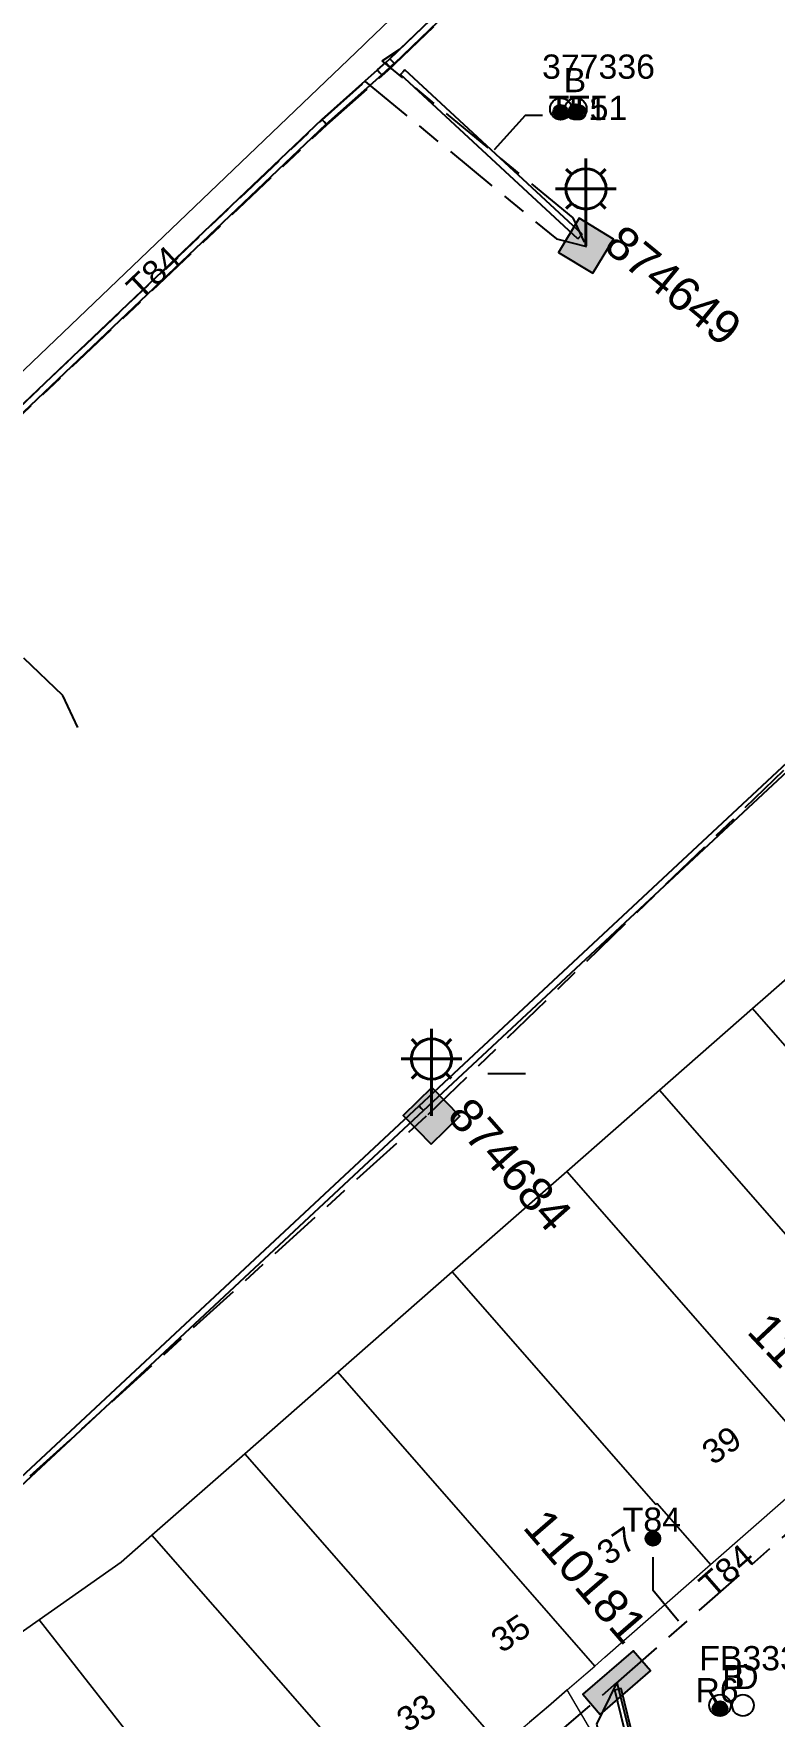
# Model space of a CAD drawing. Header units: metres. Extents: x 289087 to 291245, y 6227587 to 6229773.
# Drawn here: x 290160.7 to 290215.8, y 6228631.8 to 6228756.8 of the extents above; entities that cross this region are included whole.
import ezdxf
from ezdxf.enums import TextEntityAlignment as Align

# ---------------------------------------------------------------- set-up
doc = ezdxf.new("R2010")
doc.units = ezdxf.units.M
doc.linetypes.add('Cable Exist UG', pattern=[8.2, 4, -1.2, 1.8, -1.2])
for name, color, linetype in [('_User Ducts Config', 7, 'Continuous'), ('Duct_SP_EXT', 7, 'Continuous'), ('Equip_SP_SL_EXT', 7, 'Continuous'), ('Mains_LV_EXT', 7, 'Continuous'), ('Mains_LV_SL_EXT', 7, 'Continuous'), ('Mains_SL_EXT', 7, 'Continuous'), ('Notes', 7, 'Continuous'), ('SupportsUG_SP_LV_EXT', 7, 'Continuous'), ('SupportsUG_SP_LV_SL_EXT', 7, 'Continuous')]:
    doc.layers.add(name, color=color, linetype=linetype)
doc.layers.add('Cadastre Land Parcels_SP_EXT', color=9, linetype='Continuous', lineweight=5)
doc.layers.add('Cadastre Roads_SP_EXT', color=9, linetype='Continuous', lineweight=5)
doc.styles.add('COLUMN_LABEL', font='arial.ttf')
doc.styles.add('iecARIAL', font='arial.ttf', dxfattribs={"height": 2})
doc.styles.add('POLE_LABEL', font='arial.ttf')
doc.styles.get("Standard").update_dxf_attribs({"font": 'arial.ttf'})

# ---------------------------------------------------------------- blocks, each defined once
blk = doc.blocks.new('COLUMN_EXT')
blk.add_hatch(color=256).paths.add_polyline_path([(-1.49, 1.48), (-1.49, -1.49), (1.48, -1.49), (1.48, 1.48)])
blk.add_lwpolyline([(-1.49, -1.49), (1.48, -1.49), (1.48, 1.48), (-1.49, 1.48)], close=True)
for tag, height, style, flags, p in [('ASSET_NUM', 2.5, 'COLUMN_LABEL', 8, (2, 2)), ('STRUCTURE_PLANT_NUMBER', 0.2, 'POLE_LABEL', 9, (1.81, 0.03)), ('STREET_CODE', 0.2, 'COLUMN_LABEL', 9, (1.81, -0.2))]:
    blk.add_attdef(tag, text='', height=height, dxfattribs=dict(style=style, flags=flags)).set_placement(p, align=Align.MIDDLE_LEFT)
at = {"flags": 9}
for tag, p in [('COLUMN_TYPE', (1.81, -0.4)), ('OWNED_BY', (1.81, -0.6)), ('STATE', (1.81, -0.8)), ('USAGE', (1.81, -1)), ('LEGEND', (1.81, -1.2)), ('STREETNAME', (1.81, -1.6)), ('SUBURB', (1.81, -1.8)), ('LOCATION', (1.81, -1.4)), ('NOTES', (1.81, -2))]:
    blk.add_attdef(tag, text='', height=0.2, dxfattribs=at).set_placement(p, align=Align.MIDDLE_LEFT)
at = {"flags": 1}
blk.add_attdef('Z', (1.81, -2.35), '', height=0.2, dxfattribs=at)
blk = doc.blocks.new('PILLAR_EXT')
blk.add_hatch(color=256).paths.add_polyline_path([(-2.475, 0.99), (-2.475, -0.99), (2.475, -0.99), (2.475, 0.99)])
blk.add_lwpolyline([(-2.475, -0.99), (2.475, -0.99), (2.475, 0.99), (-2.475, 0.99)], close=True)
at = {"style": 'iecARIAL', "flags": 8}
blk.add_attdef('ASSET_NUM', (1.5, 3.5), '', height=2.5, dxfattribs=at)
for tag, p, flags in [('OWNED_BY', (0, -0.2), 9), ('STATE', (0, -0.4), 9), ('SUPPORT_TYPE', (0, -0.6), 9), ('USAGE', (0, -0.8), 9), ('LEGEND', (0, -1), 9), ('LOCATION', (0, -1.2), 9), ('NOTES', (0, -1.4), 9), ('STREETNAME', (0, -1.8), 9), ('SUBURB', (0, -2), 1), ('PARENT', (0, -1.6), 9)]:
    blk.add_attdef(tag, p, '', height=0.2, dxfattribs=dict(flags=flags))
blk = doc.blocks.new('DUCT_EXT')
blk.add_circle((0, 0.8), 0.8)
at = {"flags": 1}
blk.add_attdef('Z', (0, 0), '', height=0.2, dxfattribs=at)
at = {"flags": 9}
for tag, p in [('DUCT_CODE', (0, 0)), ('XSECT_TYPE', (0, -0.2)), ('STATE', (0, -0.6)), ('FB_REFERENCE', (0, -0.4)), ('NOTES', (0, -0.8))]:
    blk.add_attdef(tag, text='', height=0.2, dxfattribs=at).set_placement(p, align=Align.MIDDLE_LEFT)
blk = doc.blocks.new('SL_LANTERN_EXT')
at = {"lineweight": 40}
for p, q in [((0, 1.97), (0, 6.47)), ((-1.46, 5.68), (-1.06, 5.28)), ((1.46, 5.68), (1.06, 5.28)), ((-2.25, 4.22), (2.25, 4.22)), ((-1.46, 2.76), (-1.06, 3.16)), ((0, 0), (0, 2.72)), ((1.46, 2.76), (1.06, 3.16))]:
    blk.add_line(p, q, dxfattribs=at)
blk.add_circle((0, 4.22), 1.5, dxfattribs=at)
at = {"style": 'iecARIAL', "flags": 9}
blk.add_attdef('ASSET_NUM', (1.5, 1.5), '', height=2.5, dxfattribs=at)
for tag, p, height, flags in [('CONSTRUCTED_VOLTAGE', (0.98, -0.65), 0.2, 9), ('CONTROL_TYPE', (0.98, -0.85), 0.2, 9), ('LANTERN_PURPOSE', (0.98, -1.05), 0.2, 9), ('LANTERN_TYPE', (0.98, -1.25), 0.2, 9), ('NO_PHASES', (0.98, -1.45), 0.2, 9), ('LNUMBER', (2.18, -3.25), 2.5, 8), ('OPERATING_VOLTAGE', (0.98, -1.65), 0.2, 9), ('ORIENTATION', (0.98, -1.85), 0.2, 9), ('OWNED_BY', (0.98, -2.05), 0.2, 9), ('STATE', (0.98, -2.25), 0.2, 9), ('USAGE', (0.98, -2.45), 0.2, 9), ('CEXIST', (0.98, -2.65), 0.2, 9), ('CNEW', (0.98, -2.85), 0.2, 9), ('CNUMBER', (0.98, -3.05), 0.2, 9), ('CREMOVE', (0.98, -3.25), 0.2, 9), ('CREPLACE', (0.98, -3.45), 0.2, 9), ('LKINGHEIGHT', (0.98, -3.65), 0.2, 9), ('LBRACKET', (0.98, -3.85), 0.2, 9), ('LBRACKETVOCAB', (0.98, -4.05), 0.2, 9), ('LCATEGORY', (0.98, -4.25), 0.2, 9), ('LCHARGE1', (0.98, -4.45), 0.2, 9), ('LCHARGE1PERCENT', (0.98, -4.65), 0.2, 9), ('LCHARGE2', (0.98, -4.85), 0.2, 9), ('LCHARGE2PERCENT', (0.98, -5.05), 0.2, 9), ('LCHARGE3', (0.98, -5.25), 0.2, 9), ('LCHARGE3PERCENT', (0.98, -5.45), 0.2, 9), ('LEXIST', (0.98, -5.65), 0.2, 9), ('LLAMP', (0.98, -5.85), 0.2, 9), ('LLAMPVOCAB', (0.98, -6.05), 0.2, 9), ('LMAST', (0.98, -6.25), 0.2, 9), ('LMASTVOCAB', (0.98, -6.45), 0.2, 9), ('LNEW', (0.98, -6.65), 0.2, 9), ('LANTNUMBER', (0.98, -6.85), 0.2, 9), ('LOUTREACH', (0.98, -7.25), 0.2, 9), ('LOUTREACHVOCAB', (0.98, -7.45), 0.2, 9), ('LRATECODE', (0.98, -7.65), 0.2, 9), ('LREMOVE', (0.98, -7.85), 0.2, 9), ('LREPLACE', (0.98, -8.05), 0.2, 9), ('LTYPE', (0.98, -8.25), 0.2, 9), ('LTYPEVOCAB', (0.98, -8.45), 0.2, 9), ('LEGEND', (0.98, -8.65), 0.2, 9), ('LOCATION', (0.98, -8.85), 0.2, 9), ('STREETNAME', (0.98, -9.25), 0.2, 9), ('SUBURB', (0.98, -9.45), 0.2, 1), ('NOTES', (0.98, -9.05), 0.2, 9)]:
    blk.add_attdef(tag, p, '', height=height, dxfattribs=dict(flags=flags))
blk = doc.blocks.new('CABLE_LARGE_EXT')
h = blk.add_hatch(color=256)
edge = h.paths.add_edge_path()
edge.add_arc((0, 0.55), 0.55, 0, 360)
blk.add_circle((0, 0.55), 0.55)
at = {"flags": 1}
blk.add_attdef('Z', (0, 0), '', height=0.2, dxfattribs=at)
at = {"flags": 9}
for tag, p in [('COND_CODE', (0, 0)), ('STATE', (0, -0.4)), ('XSECT_SIZE', (0, -0.6)), ('FB_REFERENCE', (0, -0.2)), ('NOTES', (0, -0.8))]:
    blk.add_attdef(tag, text='', height=0.2, dxfattribs=at).set_placement(p, align=Align.MIDDLE_LEFT)

msp = doc.modelspace()

# ---------------------------------------------------------------- linework, layer by layer
at = {"layer": '_User Ducts Config'}
for points in [[(290198.52, 6228750.68), (290197.23, 6228750.68), (290194.92, 6228748.14)], [(290206.73, 6228643.61), (290206.73, 6228641.19), (290208.64, 6228638.88)]]:
    msp.add_lwpolyline(points, dxfattribs=at)
at = {"layer": 'Cadastre Land Parcels_SP_EXT', "linetype": 'Continuous'}
msp.add_lwpolyline([(290165.52, 6228883.66), (290114.05, 6228740.93), (290098.71, 6228673.26), (290128.37, 6228701.6), (290128.37, 6228701.6), (290180.71, 6228751.61), (290185.22, 6228755.92), (290185.5, 6228756.19), (290212.53, 6228782.01)], dxfattribs=at)
for points in [[(290241.75, 6228669.99), (290222.64, 6228691.81), (290215.09, 6228685.2), (290214.13, 6228684.35), (290233.23, 6228662.53), (290241.75, 6228669.99)], [(290233.23, 6228662.53), (290214.13, 6228684.35), (290207.23, 6228678.3), (290226.33, 6228656.49), (290233.23, 6228662.53)], [(290226.33, 6228656.49), (290207.23, 6228678.3), (290200.32, 6228672.25), (290219.43, 6228650.44), (290226.33, 6228656.49)], [(290216.61, 6228647.97), (290219.43, 6228650.44), (290200.32, 6228672.25), (290191.81, 6228664.79), (290206.95, 6228647.51), (290207.04, 6228647.59), (290211.01, 6228643.06), (290216.61, 6228647.97)], [(290191.81, 6228664.79), (290183.3, 6228657.34), (290202.41, 6228635.52), (290203.16, 6228636.18), (290211.01, 6228643.06), (290207.04, 6228647.59), (290206.95, 6228647.51), (290191.81, 6228664.79)], [(290196.15, 6228630.17), (290197.56, 6228631.35), (290198.96, 6228632.54), (290200.36, 6228633.74), (290201.75, 6228634.94), (290202.41, 6228635.52), (290183.3, 6228657.34), (290176.39, 6228651.29), (290195.43, 6228629.56), (290196.15, 6228630.17)], [(290189.04, 6228624.32), (290190.47, 6228625.48), (290191.9, 6228626.64), (290193.32, 6228627.81), (290194.74, 6228628.99), (290195.43, 6228629.56), (290176.39, 6228651.29), (290169.48, 6228645.23), (290188.32, 6228623.74), (290189.04, 6228624.32)], [(290186.18, 6228622.04), (290187.61, 6228623.18), (290188.32, 6228623.74), (290169.48, 6228645.23), (290167.21, 6228643.24), (290161.1, 6228638.96), (290174.99, 6228621.25), (290175.08, 6228621.33), (290178.94, 6228616.44), (290180.4, 6228617.55), (290181.85, 6228618.66), (290183.3, 6228619.78), (290184.74, 6228620.91), (290186.18, 6228622.04)], [(290161.1, 6228638.96), (290152.58, 6228632.98), (290169.22, 6228609.29), (290170.02, 6228609.86), (290171.52, 6228610.94), (290173.01, 6228612.03), (290174.5, 6228613.12), (290175.99, 6228614.22), (290177.47, 6228615.33), (290178.94, 6228616.44), (290175.08, 6228621.33), (290174.99, 6228621.25), (290161.1, 6228638.96)]]:
    msp.add_lwpolyline(points, close=True, dxfattribs=at)
at = {"layer": 'Cadastre Roads_SP_EXT', "linetype": 'Continuous'}
for points in [[(290152.58, 6228632.98), (290161.1, 6228638.96), (290167.21, 6228643.24), (290169.48, 6228645.23), (290176.39, 6228651.29), (290183.3, 6228657.34), (290191.81, 6228664.79), (290200.32, 6228672.25), (290207.23, 6228678.3), (290214.13, 6228684.35), (290215.09, 6228685.2), (290222.64, 6228691.81), (290231.15, 6228699.26), (290238.01, 6228705.28), (290244.88, 6228711.28), (290255.32, 6228720.44), (290212.53, 6228782.01), (290185.5, 6228756.19), (290185.22, 6228755.92), (290180.71, 6228751.61), (290128.37, 6228701.6)], [(290208.1, 6228620.55), (290200.36, 6228633.74), (290198.96, 6228632.54), (290197.56, 6228631.35)]]:
    msp.add_lwpolyline(points, dxfattribs=at)
at = {"layer": 'Duct_SP_EXT'}
for p, q in [((290187.18, 6228754.91), (290215.04, 6228781.63)), ((290187.51, 6228754.56), (290215.37, 6228781.29)), ((290182.12, 6228750.4), (290186.25, 6228754.07)), ((290186.25, 6228754.07), (290186.88, 6228754.62)), ((290186.25, 6228754.07), (290186.41, 6228753.89)), ((290186.25, 6228754.07), (290186.41, 6228753.89)), ((290186.57, 6228753.71), (290186.41, 6228753.89)), ((290186.57, 6228753.71), (290186.41, 6228753.89)), ((290186.57, 6228753.71), (290187.2, 6228754.27)), ((290186.88, 6228754.62), (290187.18, 6228754.91)), ((290186.88, 6228754.62), (290187.04, 6228754.44)), ((290187.2, 6228754.27), (290187.04, 6228754.44)), ((290187.18, 6228754.91), (290187.34, 6228754.73)), ((290187.2, 6228754.27), (290187.51, 6228754.56)), ((290187.51, 6228754.56), (290187.34, 6228754.73)), ((290187.97, 6228753.73), (290188.13, 6228753.91)), ((290188.29, 6228754.08), (290188.13, 6228753.91)), ((290201.48, 6228741.88), (290188.29, 6228754.08)), ((290182.45, 6228750.04), (290186.57, 6228753.71)), ((290201.15, 6228741.53), (290187.97, 6228753.73)), ((290149.15, 6228719.08), (290182.12, 6228750.4)), ((290182.12, 6228750.4), (290182.29, 6228750.22)), ((290182.45, 6228750.04), (290182.29, 6228750.22)), ((290149.48, 6228718.73), (290182.45, 6228750.04)), ((290201.15, 6228741.53), (290201.31, 6228741.7)), ((290201.48, 6228741.88), (290201.31, 6228741.7)), ((290189.35, 6228677.14), (290238.23, 6228722.71)), ((290189.67, 6228676.78), (290238.56, 6228722.35)), ((290136.02, 6228627.43), (290189.35, 6228677.14)), ((290136.35, 6228627.08), (290189.67, 6228676.78)), ((290189.35, 6228677.14), (290189.51, 6228676.96)), ((290189.35, 6228677.14), (290189.51, 6228676.96)), ((290189.67, 6228676.78), (290189.51, 6228676.96)), ((290189.67, 6228676.78), (290189.51, 6228676.96)), ((290203.9, 6228633.74), (290204.13, 6228633.8)), ((290206.38, 6228623.51), (290203.9, 6228633.74)), ((290204.36, 6228633.86), (290204.13, 6228633.8)), ((290206.85, 6228623.63), (290204.36, 6228633.86))]:
    msp.add_line(p, q, dxfattribs=at)
at = {"layer": 'Mains_LV_EXT', "linetype": 'Cable Exist UG'}
for points in [[(290127.88, 6228698.16), (290182.49, 6228750), (290187.24, 6228754.22), (290187.55, 6228754.52), (290215.62, 6228781.44), (290212.48, 6228785.02)], [(290204.01, 6228634.22), (290220.98, 6228649.14)], [(290204.03, 6228634.25), (290202.54, 6228631.2), (290205.23, 6228620.85), (290205.23, 6228620.85), (290203.65, 6228619.43), (290194.6, 6228612.06), (290186.99, 6228606.3)]]:
    msp.add_lwpolyline(points, dxfattribs=at)
msp.add_lwpolyline([(290136.43, 6228584.13), (290139.9, 6228583.78), (290139.9, 6228583.78), (290171.31, 6228605.87), (290171.31, 6228605.87, 0.000856), (290172.46, 6228606.68), (290172.46, 6228606.68), (290173.22, 6228609.75), (290173.22, 6228609.75, 0.023182), (290204.04, 6228634.29)], format="xyb", dxfattribs=at)
at = {"layer": 'Mains_LV_SL_EXT', "linetype": 'Cable Exist UG'}
msp.add_lwpolyline([(290204.05, 6228634.31), (290206.98, 6228622.36)], dxfattribs=at)
at = {"layer": 'Mains_SL_EXT', "linetype": 'Cable Exist UG'}
for points in [[(290201.65, 6228741.27), (290200.81, 6228743.08), (290200.81, 6228743.08), (290186.61, 6228754.76), (290187.92, 6228755.62), (290187.92, 6228755.62), (290213.26, 6228779.82), (290219.36, 6228773.94)], [(290163.98, 6228705.23), (290162.86, 6228707.6), (290162.86, 6228707.6), (290150.02, 6228719.92), (290152.26, 6228721.99), (290152.26, 6228721.99), (290182.15, 6228750.37), (290185.34, 6228753.21), (290199.56, 6228741.53), (290201.8, 6228740.96)], [(290190.02, 6228676.48), (290238.05, 6228722.94)], [(290136.15, 6228627.59), (290190.02, 6228676.48)]]:
    msp.add_lwpolyline(points, dxfattribs=at)
at = {"layer": 'Notes', "flags": 128}
msp.add_lwpolyline([(290194.45, 6228679.54), (290197.25, 6228679.54)], dxfattribs=at)

# ---------------------------------------------------------------- block references
at = {"layer": '_User Ducts Config'}
for name, p in [('DUCT_EXT', (290199.88, 6228750.38)), ('CABLE_LARGE_EXT', (290199.86, 6228750.37)), ('DUCT_EXT', (290201, 6228750.38)), ('CABLE_LARGE_EXT', (290200.99, 6228750.42)), ('CABLE_LARGE_EXT', (290206.73, 6228644.44)), ('DUCT_EXT', (290211.72, 6228631.8)), ('CABLE_LARGE_EXT', (290211.72, 6228631.8)), ('DUCT_EXT', (290213.42, 6228631.8))]:
    msp.add_blockref(name, p, dxfattribs=at)
at = {"layer": 'Equip_SP_SL_EXT'}
for p in [(290201.75, 6228741.02), (290190.27, 6228676.39)]:
    msp.add_blockref('SL_LANTERN_EXT', p, dxfattribs=at)
at = {"layer": 'SupportsUG_SP_LV_EXT'}
ref = msp.add_blockref('PILLAR_EXT', (290221.02, 6228649.17), dxfattribs=dict(at, rotation=43.24182878618585))
ref.add_attrib('ASSET_NUM', '110182', dxfattribs={"layer": '0', "height": 2.5, "rotation": 313.2418, "style": 'iecARIAL'}).set_placement((290222.52, 6228652.67), align=Align.MIDDLE_RIGHT)
ref = msp.add_blockref('PILLAR_EXT', (290204.04, 6228634.29), dxfattribs=dict(at, rotation=40.81787658390444))
ref.add_attrib('ASSET_NUM', '110181', dxfattribs={"layer": '0', "height": 2.5, "rotation": 310.8179, "style": 'iecARIAL'}).set_placement((290205.54, 6228637.79), align=Align.MIDDLE_RIGHT)
at = {"layer": 'SupportsUG_SP_LV_SL_EXT'}
ref = msp.add_blockref('COLUMN_EXT', (290201.75, 6228741.02), dxfattribs=dict(at, rotation=58.78159724948237))
ref.add_attrib('ASSET_NUM', '874649', dxfattribs={"layer": '0', "height": 2.5, "rotation": 320.6482, "style": 'COLUMN_LABEL'}).set_placement((290203.75, 6228741.77), align=Align.MIDDLE_LEFT)
ref = msp.add_blockref('COLUMN_EXT', (290190.27, 6228676.39), dxfattribs=dict(at, rotation=44.54886156685032))
ref.add_attrib('ASSET_NUM', '874684', dxfattribs={"layer": '0', "height": 2.5, "rotation": 311.3086, "style": 'COLUMN_LABEL'}).set_placement((290192.27, 6228677.14), align=Align.MIDDLE_LEFT)

# ---------------------------------------------------------------- texts
at = {"layer": '_User Ducts Config'}
for s, p in [('377336', (290198.49, 6228753.42)), ('B', (290200.09, 6228752.42)), ('T51', (290198.98, 6228750.35)), ('T51', (290200.49, 6228750.35)), ('T84', (290204.48, 6228645.49)), ('FB333034', (290210.17, 6228635.2)), ('B', (290211.87, 6228633.8)), ('D', (290212.77, 6228633.8)), ('R6', (290209.89, 6228632.82))]:
    msp.add_text(s, height=1.8, dxfattribs=at).set_placement(p)
at = {"layer": 'Cadastre Land Parcels_SP_EXT'}
for s, rotation, p in [('39', 34.7602, (290211.19, 6228650.39)), ('37', 34.7602, (290203.38, 6228642.92)), ('35', 34.0459, (290195.49, 6228636.43)), ('33', 32.9052, (290188.44, 6228630.54))]:
    msp.add_text(s, height=1.8, rotation=rotation, dxfattribs=at).set_placement(p)
at = {"layer": 'Mains_LV_EXT'}
for rotation, p in [(43.5176, (290168.66, 6228736.86)), (41.1285, (290211.16, 6228640.51))]:
    msp.add_text('T84', height=1.8, rotation=rotation, dxfattribs=at).set_placement(p)

doc.saveas('drawing.dxf')
